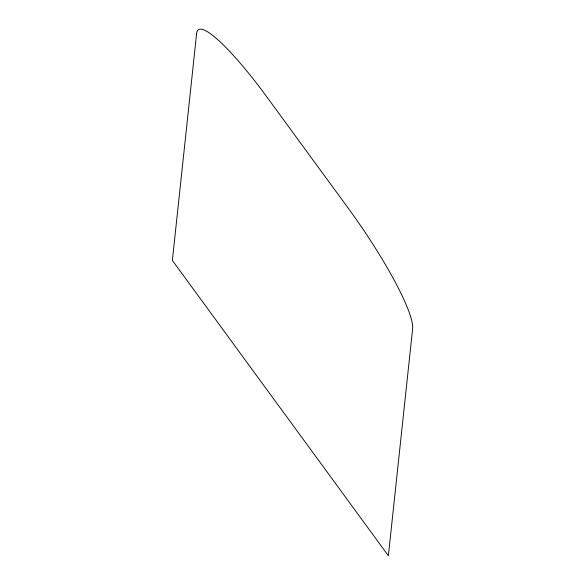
<?xml version="1.0" encoding="UTF-8"?>
<svg xmlns="http://www.w3.org/2000/svg" width="585" height="585" viewBox="0 0 585 585"><rect width="100%" height="100%" fill="white"/><g stroke="black" fill="none" stroke-linecap="round" stroke-linejoin="round"><path stroke-width="0.88" d="M196.626 33.447L172.37 260.435L388.374 555.75L412.63 328.763A116.327 18.874 55.6 0 0 381.508 258.043L373.764 245.576A116.327 18.874 55.6 0 0 348.163 208.106L267.162 97.359A116.327 18.874 55.6 0 0 196.626 33.447"/></g></svg>
